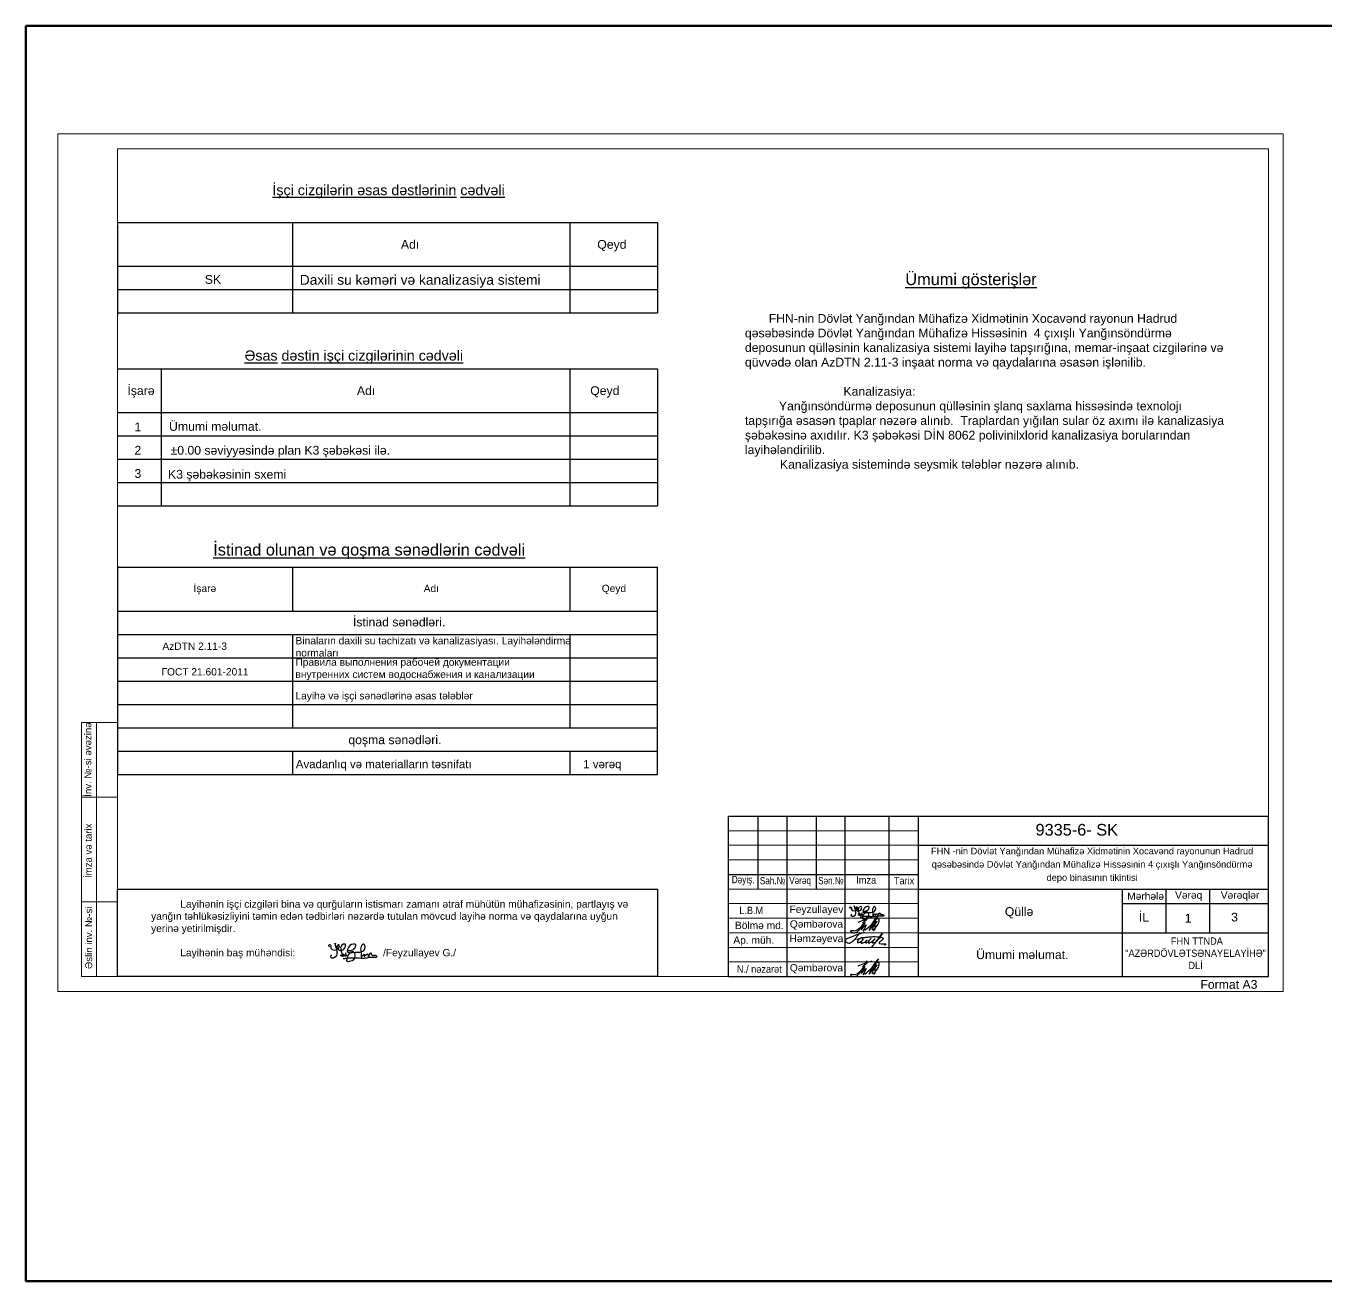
# Model space of a CAD drawing. Header units: millimetres. Extents: x 259548 to 443521, y 209995 to 253019.
# Drawn here: x 259548 to 304066, y 209995 to 253019 of the extents above; entities that cross this region are included whole.
import ezdxf

# ---------------------------------------------------------------- set-up
doc = ezdxf.new("R2010")
doc.units = ezdxf.units.MM
for name, color, linetype, lineweight in [('0_Ном._пера__21_Ном._пера__7', 7, 'Continuous', 60), ('Künc ştampının yazısı', 7, 'Continuous', 13), ('перегородка_Ном._пера__1_Ном._пера__7', 7, 'Continuous', 60)]:
    doc.layers.add(name, color=color, linetype=linetype, lineweight=lineweight)
doc.styles.add('ARIAL', font='arial.ttf')
doc.styles.add('Arial-300', font='arial.ttf', dxfattribs={"height": 300})
doc.styles.add('ARİAL', font='arial.ttf')
doc.styles.add('Mizan', font='arial.ttf')
doc.styles.add('Times New  Roman', font='times.ttf')
doc.styles.add('Times New Roman', font='times.ttf', dxfattribs={"height": 300})
doc.styles.add('СГЕНЕРИР_СТИЛЬ_3', font='')
doc.styles.get('СГЕНЕРИР_СТИЛЬ_3').set_extended_font_data('Arial Unicode MS')

# ---------------------------------------------------------------- blocks, each defined once
blk = doc.blocks.new('G')
at = {"lineweight": 25}
for points, knots in [([(453782, -88621), (453759, -88657), (453710, -88733), (453629, -88828), (453554, -88884), (453501, -88915), (453450, -88929), (453392, -88900), (453358, -88861), (453340, -88823), (453360, -88786), (453417, -88742), (453496, -88713), (453632, -88661), (453782, -88611), (453918, -88559), (453976, -88543), (453985, -88539), (453987, -88546), (453989, -88550)], [0, 0, 0, 0, 126.765866, 271.327202, 371.782342, 407.07713, 453.592754, 525.407964, 583.797318, 612.817772, 641.28894, 699.178, 827.810314, 891.169307, 1136.860051, 1306.931263, 1315.189359, 1322.997647, 1332.496126, 1332.496126, 1332.496126, 1332.496126]), ([(453910, -88791), (453918, -88785), (453930, -88776), (453944, -88758), (453941, -88735), (453904, -88718), (453844, -88752), (453793, -88795), (453756, -88843), (453754, -88873), (453763, -88899), (453818, -88892), (453873, -88862), (453923, -88820), (453954, -88792), (453962, -88782), (453969, -88773), (453942, -88796), (453930, -88811), (453901, -88845), (453884, -88874), (453885, -88908), (453919, -88911), (453958, -88898), (454011, -88880), (454048, -88848), (454072, -88827), (454077, -88820), (454082, -88812), (454058, -88835), (454050, -88845), (454034, -88870), (454029, -88887), (454033, -88904), (454051, -88908), (454083, -88895), (454124, -88864), (454166, -88819), (454199, -88784), (454214, -88766), (454231, -88745), (454179, -88799), (454165, -88821), (454139, -88863), (454131, -88892), (454148, -88912), (454197, -88895), (454248, -88863), (454306, -88821), (454341, -88792), (454356, -88778), (454374, -88758), (454312, -88809), (454293, -88833), (454275, -88865), (454262, -88901), (454303, -88899), (454338, -88891), (454396, -88864), (454462, -88803), (454531, -88719), (454593, -88634), (454619, -88587), (454637, -88548), (454541, -88644), (454492, -88719), (454376, -88890), (454285, -88999), (454245, -89042), (454230, -89058)], [0, 0, 0, 0, 31.63024, 45.769148, 65.739505, 91.774623, 152.05451, 253.059302, 300.388165, 323.677794, 342.599059, 373.944553, 460.954848, 541.968987, 568.384515, 580.826923, 583.99912, 596.61049, 635.1592, 682.877746, 716.105006, 738.159525, 768.450634, 797.806855, 866.128739, 930.109092, 947.055178, 956.300604, 959.208183, 969.758221, 1007.894756, 1033.38329, 1048.396677, 1062.368933, 1080.066454, 1095.477942, 1165.487963, 1231.215203, 1282.626126, 1302.125013, 1312.083284, 1342.432107, 1416.398912, 1452.054733, 1482.597387, 1498.06821, 1520.375489, 1617.654123, 1692.157522, 1731.999051, 1752.61134, 1756.850857, 1805.039796, 1856.64684, 1895.816364, 1919.112557, 1941.127649, 1987.675926, 2041.031065, 2124.874429, 2257.62152, 2370.757305, 2426.846774, 2436.887741, 2478.281872, 2640.772246, 2900.153042, 3011.768119, 3077.253283, 3077.253283, 3077.253283, 3077.253283]), ([(453752, -88789), (453753, -88789), (453757, -88789), (453749, -88796), (453738, -88793), (453753, -88782), (453767, -88776), (453804, -88757), (453848, -88743), (453921, -88722), (453988, -88716), (454081, -88706), (454177, -88696), (454280, -88690), (454380, -88688), (454477, -88696), (454568, -88711), (454620, -88730), (454656, -88749), (454604, -88811), (454558, -88842), (454508, -88880), (454497, -88917), (454549, -88942), (454613, -88940), (454677, -88942), (454715, -88936), (454753, -88955), (454714, -88976), (454684, -88992)], [0, 0, 0, 0, 2.661393, 10.515219, 16.677875, 27.557499, 44.256862, 73.82684, 145.733926, 186.379751, 299.858969, 346.779744, 467.493844, 589.177048, 655.470932, 767.910306, 883.514986, 922.190999, 944.616657, 984.898713, 1100.4321, 1144.319903, 1169.44169, 1198.148738, 1290.228444, 1371.050117, 1386.419002, 1407.314738, 1472.951227, 1472.951227, 1472.951227, 1472.951227])]:
    blk.add_open_spline(points, degree=3, knots=knots, dxfattribs=at)
blk = doc.blocks.new('F. G.')
for points, knots in [([(678117, 149875), (678101, 149881), (678068, 149894), (678110, 149968), (678168, 149890), (678111, 149758), (678415, 149738), (678425, 149962), (678305, 149885), (678405, 149720), (678572, 149778), (678603, 149871), (678622, 149968), (678384, 149933), (678466, 149735), (678536, 149566)], [0, 0, 0, 0, 42.223389, 90.051656, 154.549451, 226.6152, 476.644161, 571.28472, 627.013932, 778.672239, 938.454199, 1025.570794, 1091.558705, 1160.21584, 1544.16015, 1544.16015, 1544.16015, 1544.16015]), ([(678270, 149972), (678336, 149780), (678414, 149552), (678142, 149501), (678145, 149587), (678167, 149609), (678173, 149615)], [0, 0, 0, 0, 446.334972, 532.702513, 603.278674, 627.196902, 627.196902, 627.196902, 627.196902]), ([(678270, 149972), (678269, 149975), (678267, 149986), (678290, 149979), (678294, 149969), (678296, 149964)], [0, 0, 0, 0, 8.821018, 27.345406, 42.243095, 42.243095, 42.243095, 42.243095]), ([(678557, 149636), (678555, 149623), (678549, 149595), (678590, 149573), (678644, 149600), (678594, 149740), (678613, 149627), (678634, 149589), (678649, 149601), (678648, 149609), (678647, 149612)], [0, 0, 0, 0, 37.910096, 78.738154, 107.34926, 199.254906, 281.250122, 295.344415, 310.564895, 319.310936, 319.310936, 319.310936, 319.310936]), ([(678664, 149761), (678746, 149756), (678876, 149747), (678975, 149989), (678703, 149943), (678605, 149631), (678938, 149818), (678911, 149456), (678769, 149412), (678615, 149384), (678680, 149525), (678701, 149705), (678882, 149703), (679021, 149702)], [0, 0, 0, 0, 227.188385, 358.071473, 539.665587, 751.927894, 924.503113, 1199.403857, 1282.39891, 1403.270956, 1513.824778, 1614.597802, 1944.904586, 1944.904586, 1944.904586, 1944.904586]), ([(679021, 149702), (679048, 149704), (679140, 149711), (679266, 149820), (679179, 149989), (679034, 149833), (679110, 149701), (679096, 149506), (679219, 149719), (679163, 149474), (679324, 149754), (679319, 149457), (679400, 149778), (679430, 149558), (679529, 149636), (679613, 149557), (679572, 149540), (679556, 149533)], [0, 0, 0, 0, 82.934409, 278.458212, 386.336719, 441.130098, 797.922894, 815.295031, 939.358029, 1010.425899, 1153.318323, 1248.777542, 1391.619055, 1482.772305, 1582.360738, 1652.010665, 1693.923868, 1693.923868, 1693.923868, 1693.923868]), ([(679563, 149533), (679492, 149537), (679369, 149543), (679180, 149491), (679004, 149517), (678808, 149521), (678658, 149508), (678563, 149493), (678539, 149489)], [0, 0, 0, 0, 211.533539, 367.015626, 577.795063, 738.782103, 953.656981, 1027.737747, 1027.737747, 1027.737747, 1027.737747])]:
    blk.add_open_spline(points, degree=3, knots=knots)
for points in [[(678557, 149636), (678518, 149625), (678479, 149613), (678440, 149602)], [(678440, 149602), (678472, 149590), (678504, 149578), (678535, 149566)]]:
    blk.add_open_spline(points, degree=3)
blk = doc.blocks.new('QT')
for points, knots in [([(-585737, 108509), (-585715, 108533), (-585678, 108574), (-585613, 108617), (-585563, 108657), (-585582, 108732), (-585630, 108659), (-585675, 108585), (-585747, 108445), (-585823, 108321), (-585900, 108220), (-585995, 108161), (-586085, 108179), (-586136, 108215), (-586136, 108292), (-585964, 108206), (-585868, 108348), (-585735, 108386), (-585571, 108666), (-585926, 108093), (-585520, 108593), (-585655, 108359), (-585723, 108241)], [0, 0, 0, 0, 95.105414, 165.226399, 237.940081, 275.386653, 317.829734, 413.155248, 594.756942, 755.78629, 857.135005, 977.628911, 1063.634804, 1123.390002, 1143.497316, 1270.295177, 1449.220916, 1585.489424, 1732.301661, 2011.136996, 2249.585855, 2488.440566, 2488.440566, 2488.440566, 2488.440566]), ([(-585659, 108268), (-585580, 108329), (-585415, 108456), (-585042, 108959), (-585416, 108550), (-585541, 108187), (-585407, 108452), (-585153, 108667), (-585344, 108455), (-585445, 108276), (-585314, 108319), (-585252, 108416), (-585166, 108511), (-585157, 108669), (-585278, 108662), (-585330, 108554), (-585324, 108430), (-585290, 108306), (-585347, 108261), (-585364, 108247)], [0, 0, 0, 0, 338.07146, 701.928548, 1160.253845, 1316.39979, 1493.912841, 1738.545853, 1967.361308, 2076.382892, 2141.637406, 2265.742403, 2439.595438, 2546.512588, 2605.883314, 2735.471139, 2851.575865, 2995.445732, 3058.832965, 3058.832965, 3058.832965, 3058.832965])]:
    blk.add_open_spline(points, degree=3, knots=knots)
blk.add_open_spline([(-585890, 108550), (-585731, 108608), (-585573, 108667), (-585414, 108725)], degree=3)
blk = doc.blocks.new('9183-5')
at = {"lineweight": 25}
for p, q in [((-726777, 21337), (-726777, 26837)), ((-726777, 26837), (-708277, 26837)), ((-725777, 26838), (-725777, 24337)), ((-724777, 26839), (-724777, 21339)), ((-723777, 26839), (-723777, 24337)), ((-722777, 21338), (-722777, 26838)), ((-721277, 26838), (-721277, 21338)), ((-720277, 26838), (-720277, 21338)), ((-726777, 24837), (-720277, 24837)), ((-713277, 21337), (-713277, 24337)), ((-726777, 21337), (-708277, 21337))]:
    blk.add_line(p, q, dxfattribs=at)
at = {"color": 0, "lineweight": 25}
for p, q in [((-708277, 21337), (-708277, 26837)), ((-720277, 25837), (-708277, 25837)), ((-720277, 24337), (-708277, 24337)), ((-711777, 22837), (-711777, 24337)), ((-710277, 22837), (-710277, 24337)), ((-713277, 23837), (-708277, 23837)), ((-720277, 22837), (-708277, 22837))]:
    blk.add_line(p, q, dxfattribs=at)
at = {"lineweight": 15}
for p, q in [((-726777, 26337), (-720277, 26337)), ((-726777, 25837), (-720277, 25837)), ((-726777, 25337), (-720277, 25337)), ((-726777, 24337), (-720277, 24337)), ((-726777, 23837), (-720277, 23837)), ((-726777, 23337), (-720277, 23337)), ((-726777, 22837), (-720277, 22837)), ((-726777, 22337), (-720277, 22337)), ((-726777, 21837), (-720277, 21837))]:
    blk.add_line(p, q, dxfattribs=at)
at = {"color": 2, "xscale": 0.78, "yscale": 0.78, "zscale": 0.78}
blk.add_blockref('F. G.', (-1251525, -93229), dxfattribs=at)
at = {"color": 3}
for p in [(-136448, -85345), (-136448, -86844)]:
    blk.add_blockref('QT', p, dxfattribs=at)
at = {"color": 2, "lineweight": 30}
blk.add_blockref('G', (-1176117, 111395), dxfattribs=at)
at = {"insert": (-716819, 23525), "char_height": 300, "width": 5135.22, "attachment_point": 5, "style": 'ARIAL'}
blk.add_mtext('{\\fArial|b0|i0|c238|p34;Qüllə}', dxfattribs=at)
at = {"layer": '0_Ном._пера__21_Ном._пера__7', "linetype": 'Continuous', "lineweight": 25, "insert": (-714316, 25152), "char_height": 227.25, "width": 11211.1, "attachment_point": 5, "line_spacing_factor": 1.19865, "style": 'ARİAL'}
blk.add_mtext('FHN -nin Dövlət Yanğından Mühafizə Xidmətinin Xocav{\\fArial|b0|i0|c238|p34;ənd} {\\fArial|b0|i0|c238|p34;rayonunun Hadrud qəsəbəsində }Dövlət Yanğından Mühafizə Hissəsinin 4 {\\fArial|b0|i0|c238|p34;çıxışlı} {\\fArial|b0|i0|c238|p34;Y}anğınsöndürmə depo{\\fArial|b0|i0|c238|p34; binasının tikintisi}', dxfattribs=at)
at = {"layer": 'Künc ştampının yazısı', "color": 7, "char_height": 250, "attachment_point": 5, "style": 'Times New  Roman'}
for s, width, insert in [('{\\fArial|b0|i0|c238|p34;\\W0.8;Dəyiş.}', 1800, (-726276, 24624)), ('{\\fArial|b0|i0|c238|p34;\\W0.8;Sah.\\fArial|b0|i0|c204|p34;№}', 1800, (-725266, 24624)), ('{\\fArial|b0|i0|c238|p34;\\W0.8;Vərəq}', 1800, (-724323, 24595)), ('{\\fArial|b0|i0|c238|p34;\\W0.8;Sən.\\fArial|b0|i0|c204|p34;№}', 1800, (-723269, 24624)), ('\\pxt0.44093;{\\fArial|b0|i0|c0|p34;\\W0.9;İmza}', 250, (-722057, 24643)), ('{\\fArial|b0|i0|c0|p34;\\W0.9;Tarix }', 1800, (-720761, 24624))]:
    blk.add_mtext_dynamic_manual_height_columns(s, width=width, gutter_width=1, heights=[0], dxfattribs=dict(at, insert=insert))
at = {"layer": 'Künc ştampının yazısı', "color": 7, "lineweight": 25, "attachment_point": 5}
for s, insert, char_height, style in [('{\\fArial|b0|i0|c238|p34;Mərhələ}', (-712482, 24092), 250, 'Times New  Roman'), ('{\\fArial|b0|i0|c238|p34;Vərəq}', (-711007, 24092), 250, 'Times New  Roman'), ('{\\fArial|b0|i0|c238|p34;İL}', (-712540, 23369), 300, 'Times New  Roman'), ('{\\fArial|b0|i0|c238|p34;3}', (-709436, 23374), 300, 'Times New Roman'), ('{\\fArial|b0|i0|c238|p34;\\W0.9;\\C256; FHN TTNDA\\P"AZ\\fArial|b0|i0|c0|p34;Ə\\fArial|b0|i0|c238|p34;RDÖVL\\fArial|b0|i0|c0|p34;Ə\\fArial|b0|i0|c238|p34;TS\\fArial|b0|i0|c0|p34;Ə\\fArial|b0|i0|c238|p34;NAYE\\fArial|b0|i0|c204|p34;L\\fArial|b0|i0|c238|p34;AYİH\\fArial|b0|i0|c0|p34;Ə\\fArial|b0|i0|c238|p34;" \\fArial|b0|i0|c204|p34;\\P\\fArial|b0|i0|c238|p34;DLİ}', (-710770, 22137), 250, 'Times New  Roman'), ('{\\fArial|b0|i0|c0|p34;Format A3}', (-709628, 21066), 300, 'Times New Roman')]:
    blk.add_mtext(s, dxfattribs=dict(at, insert=insert, char_height=char_height, style=style))
at = {"layer": 'Künc ştampının yazısı', "color": 7, "lineweight": 25, "insert": (-709246, 24092), "char_height": 250, "width": 3544.72, "attachment_point": 5, "style": 'Times New  Roman'}
blk.add_mtext('{\\fArial|b0|i0|c238|p34;Vərəqlər}', dxfattribs=at)
at = {"layer": 'Künc ştampının yazısı', "color": 7, "attachment_point": 5, "style": 'Times New  Roman'}
for s, insert, char_height in [('{\\fArial|b0|i0|c238|p34;\\W0.9;  \\H0.73204x; L.B.M\\H1.366x; \\fArial|b0|i0|c204|p34;  \\fArial|b0|i0|c238|p34;       }', (-726161, 23606), 341.512), ('{\\fArial|b0|i0|c238|p34;\\W0.9;  \\H0.87845x; \\H0.83333x;\\W1;Feyzullayev\\fArial|b0|i0|c204|p34; \\H1.3661x;\\W0.9; \\fArial|b0|i0|c238|p34;       }', (-723935, 23606), 341.512), ('{\\fArial|b0|i0|c238|p34;\\W0.9;       \\fArial|b0|i0|c0|p34;\\H0.78914x;\\W1;B\\fArial|b0|i0|c238|p34;ölmə md.  \\W0.9;  \\H1.2672x; }', (-726108, 23091), 316.801), ('{\\fArial|b0|i0|c238|p34;\\W0.9;  \\H0.87845x; \\H0.83333x;\\W1;Qəmbərova\\H1.3661x;\\W0.9;       }', (-723935, 23106), 341.51), ('{\\fArial|b0|i0|c238|p34;\\W0.9;    \\H0.78914x; \\W1;Ap. müh.}', (-726176, 22550), 316.8), ('{\\fArial|b0|i0|c238|p34;\\W0.9;  \\H0.87845x; \\H0.83333x;\\W1;Həmzəyeva\\H1.3661x;\\W0.9;       }', (-723935, 22606), 341.51), ('{\\fArial|b0|i0|c238|p34;\\W0.9;       \\H0.78914x;N./ nəzarət   \\H1.2672x; }', (-726108, 21591), 316.8), ('{\\fArial|b0|i0|c238|p34;\\W0.9;  \\H0.87845x; \\H0.83333x;\\W1;Qəmbərova\\H1.3661x;\\W0.9;       }', (-723935, 21606), 341.51)]:
    blk.add_mtext(s, dxfattribs=dict(at, insert=insert, char_height=char_height))
at = {"layer": 'перегородка_Ном._пера__1_Ном._пера__7', "color": 7, "linetype": 'Continuous', "insert": (-716255, 26570), "char_height": 400, "attachment_point": 1, "style": 'ARİAL'}
blk.add_mtext('9335-{\\fArial|b0|i0|c238|p34;6}- {\\fArial|b0|i0|c238|p34;SK}', dxfattribs=at)

msp = doc.modelspace()

# ---------------------------------------------------------------- linework, layer by layer
at = {"color": 7, "ltscale": 2}
for p, q in [((264184.683, 241267.846), (264184.683, 236567.846)), ((278184.683, 241267.846), (278184.683, 236567.846)), ((281184.683, 241267.846), (281184.683, 236567.846)), ((281184.683, 232963.29), (281184.683, 234463.29)), ((281184.683, 232163.29), (281184.683, 232963.29)), ((281184.683, 227363.29), (281184.683, 232163.29))]:
    msp.add_line(p, q, dxfattribs=at)
at = {"color": 3, "lineweight": 50}
msp.add_lwpolyline([(259548.025, 253019.064), (443520.993, 253019.064), (443520.993, 209995.049), (259548.025, 209995.049)], close=True, dxfattribs=at)
at = {"lineweight": 15}
for points in [[(260635.902, 249319.848), (302635.9, 249319.848), (302635.9, 219919.849), (260635.902, 219919.849)], [(262684.683, 248807.652), (302123.705, 248807.652), (302123.705, 220432.044), (262684.683, 220432.044)], [(261967.61, 226578.385), (261455.415, 226578.385), (261455.415, 229139.361), (261967.61, 229139.361)], [(262684.683, 226578.385), (261967.61, 226578.385), (261967.61, 229139.361), (262684.683, 229139.361)], [(261967.61, 222993.02), (261455.415, 222993.02), (261455.415, 226578.385), (261967.61, 226578.385)], [(262684.683, 222993.02), (261967.61, 222993.02), (261967.61, 226578.385), (262684.683, 226578.385)], [(261967.61, 220432.044), (261455.415, 220432.044), (261455.415, 222993.02), (261967.61, 222993.02)], [(262684.683, 220432.044), (261967.61, 220432.044), (261967.61, 222993.02), (262684.683, 222993.02)]]:
    msp.add_lwpolyline(points, close=True, dxfattribs=at)
at = {"color": 7, "ltscale": 2}
for points in [[(262684.683, 246282.226), (281184.683, 246282.226)], [(262684.683, 246205.538), (262684.683, 244705.538), (262684.683, 243905.538), (262684.683, 243105.538)], [(268684.683, 246282.226), (268684.683, 244782.226), (268684.683, 243982.226), (268684.683, 243182.226)], [(278184.683, 246282.226), (278184.683, 244782.226), (278184.683, 243982.226), (278184.683, 243182.226)], [(281184.683, 246282.226), (281184.683, 244782.226), (281184.683, 243982.226), (281184.683, 243182.226)], [(262684.683, 244782.226), (281184.683, 244782.226)], [(262684.683, 243982.226), (281184.683, 243982.226)], [(262684.683, 243182.226), (281184.683, 243182.226)], [(262684.683, 241267.846), (281184.683, 241267.846)], [(262684.683, 239767.846), (281184.683, 239767.846)], [(262684.683, 238967.846), (281184.683, 238967.846)], [(262684.683, 238167.846), (281184.683, 238167.846)], [(262684.683, 237367.846), (281184.683, 237367.846)], [(262684.683, 236567.846), (281184.683, 236567.846)], [(262684.683, 234496.219), (262684.683, 232996.219), (262684.683, 232196.219), (262684.683, 227396.219)], [(262684.683, 234463.29), (281184.683, 234463.29)], [(268684.683, 234463.29), (268684.683, 232963.29)], [(278184.683, 234463.29), (278184.683, 232963.29)], [(262684.683, 232963.29), (281184.683, 232963.29)], [(262684.683, 232163.29), (281184.683, 232163.29)], [(268684.683, 232163.29), (268684.683, 228963.29)], [(278184.683, 232163.29), (278184.683, 228963.29)], [(262684.683, 231363.29), (281184.683, 231363.29)], [(262684.683, 230563.29), (281184.683, 230563.29)], [(262684.683, 229763.29), (281184.683, 229763.29)], [(262684.683, 228963.29), (281184.683, 228963.29)], [(262684.683, 228163.29), (281184.683, 228163.29)], [(268684.683, 228163.29), (268684.683, 227363.29)], [(268684.683, 228163.29), (268684.683, 227763.29)], [(278184.683, 228163.29), (278184.683, 227363.29)], [(262684.683, 227363.29), (281184.683, 227363.29)], [(262684.683, 227363.29), (281184.683, 227363.29)], [(262684.683, 220432.044), (262684.683, 223432.044), (281184.683, 223432.044), (281184.683, 220432.044), (262684.683, 220432.044)]]:
    msp.add_lwpolyline(points, dxfattribs=at)

# ---------------------------------------------------------------- block references
at = {"color": 7}
msp.add_blockref('9183-5', (1010400.238, 199095.117), dxfattribs=at)
at = {"color": 2, "xscale": 1.092, "yscale": 1.092, "zscale": 1.092}
msp.add_blockref('F. G.', (-470542.22, 57793.19), dxfattribs=at)

# ---------------------------------------------------------------- texts
at = {"color": 7, "ltscale": 2, "attachment_point": 1, "style": 'Mizan'}
for s, width, gutter_width, heights, insert, char_height in [('\\pxqc;{\\fArial|b0|i0|c238|p34;\\Lİşçi\\fArial|b0|i0|c204|p34; cizgilərin əsas \\fArial|b0|i0|c238|p34;dəst\\fArial|b0|i0|c204|p34;lərinin cədvəli}', 10176.55907, 1, [0], (266886.04, 247568.96), 350), ('\\pxqc;{\\fArial|b0|i0|c238|p34;Adı}', 95, 1, [0], (272663.378, 245682.546), 300), ('\\pxqc;{\\fArial|b0|i0|c238|p34;Qeyd}', 30, 1, [0], (279612.153, 245682.546), 300), ('\\pxqc;{\\fArial|b0|i0|c238|p34;SK}', 60, 1, [0], (265924.681, 244478.978), 300), ('\\pxql;{\\fArial|b0|i0|c238|p34;\\H1.125x;Daxili su kəməri və kanalizasiya sistemi}', 10437.7223, 1, [0], (268930.114, 244485.721), 300), ('\\pxqc;{\\fArial|b0|i0|c238|p34;İşarə}', 15, 1, [0], (263483.414, 240668.166), 300), ('\\pxqc;{\\fArial|b0|i0|c238|p34;Adı}', 140, 1, [0], (271132.878, 240668.166), 300), ('\\pxqc;{\\fArial|b0|i0|c238|p34;Qeyd}', 30, 1, [0], (279370.712, 240668.166), 300), ('\\pxqc;{\\fArial|b0|i0|c238|p34;İşarə}', 59.57093, 1, [0], (265648.907, 233863.61), 250), ('\\pxqc;{\\fArial|b0|i0|c238|p34;Adı}', 95, 1, [0], (273392.965, 233863.61), 250), ('\\pxqc;{\\fArial|b0|i0|c238|p34;Qeyd}', 30, 1, [0], (279681.091, 233863.61), 250), ('\\pxqj;{\\fArial|b0|i0|c238|p34; }Правила выполнения рабочей документации \\P{\\fArial|b0|i0|c238|p34; }внутренних систем водоснабжения и канализации', 12856.06124, 1, [0], (268684.683, 231336.738), 250), ('\\pxqc;ГОСТ 21.601-2011', 6000, 100, [0], (262684.683, 231004.176), 250), ('\\pxql;{\\fArial|b0|i0|c238|p34; Layihə və işçi sənədlərinə əsas tələblər }', 10642.83044, 1, [0], (268684.683, 230182.831), 250), ('\\pxql;{\\fArial|b0|i0|c238|p34;\\H1.125x; \\fArial|b0|i0|c204|p34;Avadanlıq və materialların t\\fArial|b0|i0|c238|p34;əsnifatı}', 9500, 100, [392.915], (268684.683, 227856.25), 250), ('\\pxql;{\\fArial|b0|i0|c238|p34;\\H1.125x;1 vərəq}', 9500, 100, [392.915], (278645.721, 227856.25), 250), ('\\pxql,t4;^ILayih{\\fArial|b0|i0|c238|p34;ənin işçi cizgiləri bina və qurğuların istismarı zamanı ətraf mühütün mühafizəsinin, partlayış və yanğın} {\\fArial|b0|i0|c238|p34;təhlükəsizliyini təmin edən tədbirləri} n{\\fArial|b0|i0|c238|p34;əzərdə tutulan mövcud layihə norma və qaydalarına uyğun yerinə yetirilmişdir.}\\P\\pt51;\\P\\pt4;^I{\\fArial|b0|i0|c238|p34;Layihənin baş mühəndisi}:{\\fArial|b0|i0|c238|p34;                               /Feyzullayev G./}^I', 16553.24829, 1, [0], (263835.326, 223044.122), 250)]:
    msp.add_mtext_dynamic_manual_height_columns(s, width=width, gutter_width=gutter_width, heights=heights, dxfattribs=dict(at, insert=insert, char_height=char_height))
at = {"color": 7}
for s, insert, char_height, width, attachment_point, style in [('{\\fArial|b0|i0|c238|p34;\\LÜmumi gösterişlər}', (291933.643, 244274.579), 400, 13000, 5, 'ARIAL'), ('{\\LƏ\\fArial|b0|i0|c238|p34;sas dəstin işçi cizgilərinin cədvəli}', (267040.492, 241896.601), 350, 10974.30658, 1, 'ARİAL'), ('{\\fArial|b0|i0|c238|p34; \\C256; Ümumi məlumat.\\C0; }', (264219.015, 239289.7), 300, 12997.00043, 4, 'Arial-300'), ('{\\fArial|b0|i0|c238|p34;\\Lİstinad olunan və qoşma sənədlərin cədvəli}', (271308.525, 235004.018), 400, 13000, 5, 'ARİAL'), ('{\\fArial|b0|i0|c238|p34;İ}stinad s{\\fArial|b0|i0|c238|p34;ənədləri.}', (272336.597, 232583.252), 300, 16922.06077, 5, 'Arial-300'), ('{\\fArial|b0|i0|c238|p34;qoşma} s{\\fArial|b0|i0|c238|p34;ənədləri.}', (272190.858, 228502.925), 300, 16922.06077, 5, 'Arial-300'), ('{\\fArial|b0|i0|c238|p34; \\C256; Ümumi məlumat.\\C0; }', (291877.026, 221179.838), 300, 12997.00043, 4, 'Arial-300')]:
    msp.add_mtext(s, dxfattribs=dict(at, insert=insert, char_height=char_height, width=width, attachment_point=attachment_point, style=style))
at = {"linetype": 'ByBlock', "insert": (284185.554, 243143.805), "char_height": 300, "width": 16622.92871, "attachment_point": 1, "style": 'Arial-300'}
msp.add_mtext('\\A1;{\\fArial|b0|i0|c238|p34;       FHN-nin Dövlət Yanğından Mühafizə Xidmətinin Xocavənd rayonun Hadrud qəsəbəsində Dövlət Yanğından Mühafizə Hissəsinin  4 çıxışlı Yanğınsöndürmə deposunun qülləsinin kanalizasiya sistemi layihə tapşırığına, memar-inşaat cizgilərinə və qüvvədə olan AzDTN 2.11-3 inşaat norma və qaydalarına əsasən işlənilib.\\P^I\\P                             Kanalizasiya:\\P\\pxql;          Yanğınsöndürmə deposunun qülləsinin şlanq saxlama hissəsində texnolojı tapşırığa əsasən tpaplar nəzərə alınıb.  Traplardan yığılan sular öz axımı ilə kanalizasiya şəbəkəsinə axıdılır. K3 şəbəkəsi DİN 8062 polivinilxlorid kanalizasiya borularından layihələndirilib.  \\P^IKanalizasiya sistemində seysmik tələblər nəzərə alınıb.}', dxfattribs=at)
at = {"ltscale": 2, "char_height": 250, "attachment_point": 1, "style": 'Mizan'}
for s, width, insert in [('\\pxql;{\\fArial|b0|i0|c238|p34;Binaların daxili su təchizatı və kanalizasiyası. Layihələndirmə normaları}', 10245.95152, (268788.089, 232071.906)), ('\\pxqc;{\\fArial|b0|i0|c238|p34;AzDTN 2.11-3}', 5180.54284, (262739.891, 231882.592))]:
    msp.add_mtext_dynamic_manual_height_columns(s, width=width, gutter_width=1, heights=[0], dxfattribs=dict(at, insert=insert))
at = {"attachment_point": 5, "rotation": 90, "style": 'Times New  Roman'}
for s, insert, char_height in [('{\\fArial|b0|i0|c238|p34;İnv. \\fArial|b0|i0|c0|p34;№-\\fArial|b0|i0|c238|p34;si əvəzinə}', (261671.551, 227869.678), 235.60974), ('{\\fArial|b0|i0|c238|p34;İmza və tarix}', (261685.383, 224742.882), 235.60974), ('{\\fArial|b0|i0|c0|p34;Ə\\fArial|b0|i0|c238|p34;s\\fArial|b0|i0|c0|p34;lin\\fArial|b0|i0|c238|p34; inv. \\fArial|b0|i0|c0|p34;№-\\fArial|b0|i0|c238|p34;si}', (261699.563, 221760.798), 235.609744)]:
    msp.add_mtext(s, dxfattribs=dict(at, insert=insert, char_height=char_height))
at = {"lineweight": 9, "insert": (299373.724, 222432.044), "char_height": 300, "width": 1500.03783, "attachment_point": 5, "style": 'Arial-300'}
msp.add_mtext('{\\fArial|b0|i0|c238|p34;1}', dxfattribs=at)
at = {"layer": 'Künc ştampının yazısı', "char_height": 300, "width": 9160.24607, "attachment_point": 5, "style": 'Times New Roman'}
for s, insert in [('{\\fArial|b0|i0|c238|p34;\\W1;1}', (263382.952, 239275.397)), ('{\\fArial|b0|i0|c238|p34;\\W1;2}', (263382.952, 238475.397)), ('{\\fArial|b0|i0|c238|p34;\\W1;3}', (263382.952, 237675.397)), ('{\\fArial|b0|i0|c238|p34;\\W1;K3 şəbəkəsinin sxemi}', (266440.468, 237605.114))]:
    msp.add_mtext(s, dxfattribs=dict(at, insert=insert))
at = {"layer": 'Künc ştampının yazısı', "color": 7, "linetype": 'Continuous', "lineweight": 13, "insert": (268262.902, 238427.546), "char_height": 300, "width": 16571.417, "attachment_point": 5, "line_spacing_factor": 1.019176, "style": 'СГЕНЕРИР_СТИЛЬ_3'}
msp.add_mtext('{\\fArial|b0|i0|c0|p34;\\C256;%%P0.00 s\\fArial|b0|i0|c238|p34;əviyyəsində plan K3 şəbəkəsi ilə.}', dxfattribs=at)

doc.saveas('drawing.dxf')
